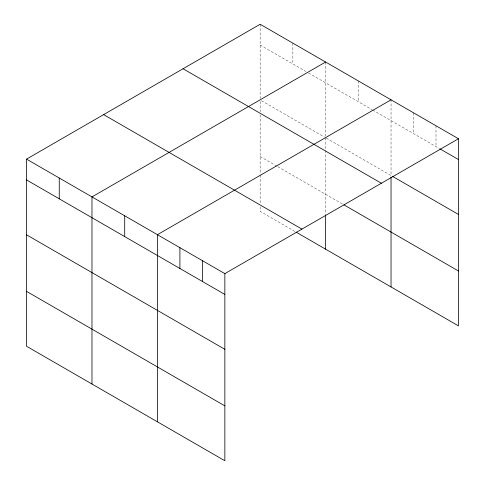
<?xml version="1.0" encoding="UTF-8"?>
<svg xmlns="http://www.w3.org/2000/svg" width="485" height="485" viewBox="0 0 485 485"><rect width="100%" height="100%" fill="white"/><g stroke="black" fill="none" stroke-linecap="round" stroke-linejoin="round"><path stroke-width="0.36" stroke-dasharray="2.42 1.82" d="M260.148 24.25L260.148 98.455M260.148 45.056L305.956 71.501M308.575 73.017L372.056 109.665M372.71 110.04L439.198 148.428M261.457 100.698L324.283 136.97M326.247 138.104L391.037 175.509L391.037 99.819M260.148 156.491L277.159 166.313M277.814 166.694L343.259 204.476M294.831 231.406L260.148 211.375L260.148 206.925M435.991 125.773L435.991 146.573M413.511 112.793L413.511 133.599M358.312 80.928L358.312 101.729M325.593 62.031L325.593 136.243M325.593 137.728L325.593 149.629M325.593 150.374L325.593 214.303M292.867 43.141L292.867 63.947M260.148 101.432L260.148 111.847M260.148 114.824L260.148 174.291M260.148 175.03L260.148 203.961"/><path stroke-width="0.73" d="M26.536 159.122L224.852 273.625L224.852 460.75L26.536 346.254L26.536 159.122L260.148 24.25L458.464 138.746L458.464 325.878L296.141 232.157M325.593 62.031L91.98 196.91L91.98 384.035M391.037 99.819L157.425 234.691L157.425 421.823M224.852 273.625L458.464 138.746M439.84 148.798L458.464 159.553M392.323 176.249L458.464 214.437M183.057 68.761L381.374 183.257M343.913 204.852L458.464 270.988M103.626 114.618L301.943 229.114M26.536 179.929L224.852 294.425M26.536 234.813L224.852 349.315M26.536 291.364L224.852 405.866M391.037 177.001L391.037 286.944M325.593 215.043L325.593 249.163M202.378 260.645L202.378 281.452M179.905 247.671L179.905 268.472M124.706 215.801L124.706 236.607M59.255 178.019L59.255 198.82"/></g></svg>
